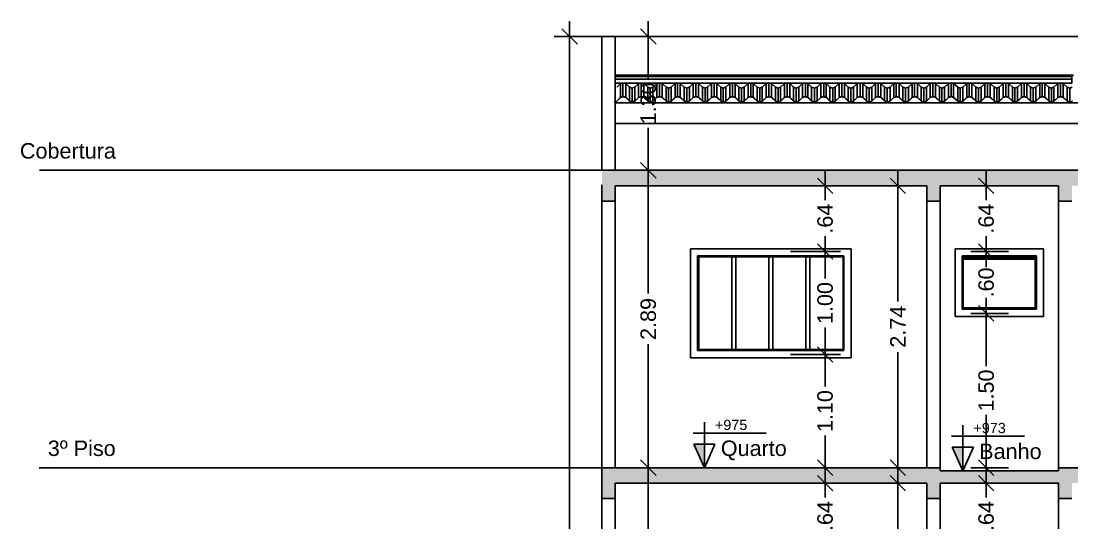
# Model space of a CAD drawing. Extents: x -120 to 1117, y 5 to 675.
# Drawn here: x 99.37 to 109.57, y 93.66 to 98.54 of the extents above; entities that cross this region are included whole.
import ezdxf
from ezdxf.enums import TextEntityAlignment as Align

# ---------------------------------------------------------------- set-up
doc = ezdxf.new("R2010")
doc.units = 0
doc.header["$MEASUREMENT"] = 0
doc.layers.get('0').update_dxf_attribs({"linetype": 'CONTINUOUS'})
doc.layers.get('DEFPOINTS').update_dxf_attribs({"linetype": 'CONTINUOUS'})
for name, color, linetype in [('cota', 1, 'CONTINUOUS'), ('ESTRUT', 7, 'CONTINUOUS'), ('LINVISTA', 4, 'CONTINUOUS'), ('MOBIL', 7, 'CONTINUOUS'), ('nivel', 4, 'CONTINUOUS'), ('parede', 2, 'CONTINUOUS'), ('texto', 7, 'CONTINUOUS')]:
    doc.layers.add(name, color=color, linetype=linetype)
doc.styles.add('PADRAO_TXT', font='arial.ttf')
doc.styles.get("Standard").update_dxf_attribs({"font": 'arial.ttf'})
doc.dimstyles.new('cotass', dxfattribs={"dimtxt": 0.15, "dimasz": 0.15, "dimexe": 0.15, "dimexo": 0, "dimgap": 0.05, "dimtad": 0, "dimzin": 4, "dimdsep": 46, "dimtxsty": 'Standard', "dimblk": 'OBLIQUE', "dimcen": 0, "dimdle": 0.15, "dimclrd": 256, "dimclrt": 4, "dimadec": 0, "dimazin": 1, "dimtfac": 1, "dimtix": 1, "dimtofl": 0, "dimtmove": 0, "dimatfit": 3, "dimldrblk": 'OPEN30', "dimfxl": 0, "dimtolj": 1, "dimtzin": 0, "dimlwd": -1, "dimarcsym": 0})
pattern_1 = [(45, (89.25, 64.55), (0, 1.000005), [0.14142, -0.28285, 0.07071, -0.42426, 0.14142, -0.3535536]), (135, (89.9, 64.6), (-1.000005, 0), [0.141421, -0.21213, 0.07071, -0.35355, 0.141421, -0.4949816]), (63.435, (89.1, 64.4), (5e-11, 1), [0.1118, -0.4472, 0.1118, -0.447234]), (116.565, (89.1, 64.4), (-4e-10, 1), [0.1118, -0.4472, 0.1118, -0.447234]), (0, (89.1, 64.5), (0, 1), [0.05, -0.4, 0.1, -0.4, 0.05]), (0, (89.1, 64.65), (0, 1), [-0.15, 0.1, -0.4, 0, -0.35, 0]), (0, (89.1, 64.7), (0, 1), [-0.4, 0, -0.3, 0.1, -0.2, 0]), (0, (89.1, 64.85), (0, 1), [-0.2, 0, -0.25, 0.1, -0.45, 0]), (0, (89.1, 65), (0, 1), [-0.2, 0.1, -0.4, 0.1, -0.2, 0]), (0, (89.1, 65.25), (0, 1), [-0.15, 0.1, -0.2, 0, -0.55, 0]), (0, (89.1, 65.3), (0, 1), [-0.2, 0, -0.6, 0.1, -0.1, 0]), (90, (89.15, 64.6), (-1, 6e-17), [-0.3, 0, -0.3, 0, -0.4, 0]), (90, (89.25, 64.4), (-1, 6e-17), [-0.15, 0.1, -0.4, 0, -0.35, 0]), (90, (89.35, 64.4), (-1, 6e-17), [-0.4, 0, -0.35, 0.1, -0.15, 0]), (90, (89.9, 64.4), (-1, 6e-17), [-0.2, 0.1, -0.5, 0.1, -0.1, 0]), (90, (89.2, 64.5), (-1, 6e-17), [-0.3, 0, -0.35, 0, -0.35, 0]), (90, (89.3, 64.5), (-1, 6e-17), [-0.25, 0, -0.55, 0, -0.2, 0]), (90, (89.4, 64.55), (-1, 6e-17), [-0.5, 0, -0.15, 0, -0.35, 0]), (90, (89.45, 64.45), (-1, 6e-17), [-0.45, 0, -0.2, 0, -0.25, 0]), (90, (89.55, 64.6), (-1, 6e-17), [-0.4, 0, -0.15, 0, -0.4, 0]), (90, (89.6, 64.65), (-1, 6e-17), [-0.45, 0, -0.2, 0, -0.35, 0]), (90, (89.65, 64.4), (-1, 6e-17), [-0.6, 0, -0.25, 0, -0.15, 0]), (90, (89.7, 64.55), (-1, 6e-17), [-0.2, 0, -0.4, 0, -0.4, 0]), (90, (89.75, 64.5), (-1, 6e-17), [-0.45, 0, -0.25, 0, -0.3, 0]), (90, (89.8, 64.45), (-1, 6e-17), [-0.4, 0, -0.3, 0, -0.3, 0]), (90, (89.9, 64.5), (-1, 6e-17), [-0.3, 0, -0.3, 0, -0.4, 0]), (90, (90, 64.55), (-1, 6e-17), [-0.4, 0, -0.2, 0, -0.4, 0]), (90, (90.05, 64.6), (-1, 6e-17), [-0.15, 0, -0.6, 0, -0.25, 0])]

# ---------------------------------------------------------------- blocks, each defined once
blk = doc.blocks.new('_Oblique')
at = {"color": 0, "linetype": 'ByBlock', "lineweight": -2}
blk.add_line((-0.5, -0.5), (0.5, 0.5), dxfattribs=at)
blk = doc.blocks.new('*D576')
at = {"layer": 'cota', "transparency": 16777216}
for p, q in [((107.881, 94.202), (107.881, 92.928)), ((107.881, 91.162), (107.881, 92.436))]:
    blk.add_line(p, q, dxfattribs=at)
at = {"layer": 'cota', "color": 0, "lineweight": -2, "transparency": 16777216}
for p, q in [((108.162, 94.052), (107.731, 94.052)), ((108.162, 91.312), (107.731, 91.312))]:
    blk.add_line(p, q, dxfattribs=at)
at = {"layer": 'DEFPOINTS', "color": 0, "transparency": 16777216}
for p in [(107.881, 94.052), (108.162, 94.052), (108.162, 91.312)]:
    blk.add_point(p, dxfattribs=at)
at = {"layer": 'cota', "transparency": 16777216, "xscale": 0.15, "yscale": 0.15, "zscale": 0.15}
for p, rotation in [((107.881, 94.052), 90), ((107.881, 91.312), 270)]:
    blk.add_blockref('_Oblique', p, dxfattribs=dict(at, rotation=rotation))
at = {"layer": 'cota', "color": 4, "transparency": 16777216, "insert": (107.881, 92.682), "char_height": 0.15, "attachment_point": 5, "rotation": 90}
blk.add_mtext('\\A1;2.74', dxfattribs=at)
blk = doc.blocks.new('_Open30')
at = {"color": 0, "linetype": 'ByBlock', "lineweight": -2}
for p, q in [((-1, 0.268), (0, 0)), ((0, 0), (-1, -0.268)), ((0, 0), (-1, 0))]:
    blk.add_line(p, q, dxfattribs=at)
blk = doc.blocks.new('*D579')
at = {"layer": 'cota', "transparency": 16777216}
for p, q in [((107.175, 94.202), (107.175, 93.913)), ((107.175, 93.262), (107.175, 93.551))]:
    blk.add_line(p, q, dxfattribs=at)
at = {"layer": 'cota', "color": 0, "lineweight": -2, "transparency": 16777216}
for p, q in [((106.785, 94.052), (107.325, 94.052)), ((106.84, 93.412), (107.325, 93.412))]:
    blk.add_line(p, q, dxfattribs=at)
at = {"layer": 'DEFPOINTS', "color": 0, "transparency": 16777216}
for p in [(106.785, 94.052), (107.175, 94.052), (106.84, 93.412)]:
    blk.add_point(p, dxfattribs=at)
at = {"layer": 'cota', "transparency": 16777216, "xscale": 0.15, "yscale": 0.15, "zscale": 0.15}
for p, rotation in [((107.175, 94.052), 90), ((107.175, 93.412), 270)]:
    blk.add_blockref('_Oblique', p, dxfattribs=dict(at, rotation=rotation))
at = {"layer": 'cota', "color": 4, "transparency": 16777216, "insert": (107.175, 93.732), "char_height": 0.15, "attachment_point": 5, "rotation": 90}
blk.add_mtext('\\A1;.64', dxfattribs=at)
blk = doc.blocks.new('*D585')
at = {"layer": 'cota', "transparency": 16777216}
for p, q in [((108.739, 94.202), (108.739, 93.913)), ((108.739, 93.262), (108.739, 93.551))]:
    blk.add_line(p, q, dxfattribs=at)
at = {"layer": 'cota', "color": 0, "lineweight": -2, "transparency": 16777216}
for p, q in [((108.954, 94.052), (108.589, 94.052)), ((108.954, 93.412), (108.589, 93.412))]:
    blk.add_line(p, q, dxfattribs=at)
at = {"layer": 'DEFPOINTS', "color": 0, "transparency": 16777216}
for p in [(108.739, 94.052), (108.954, 94.052), (108.954, 93.412)]:
    blk.add_point(p, dxfattribs=at)
at = {"layer": 'cota', "transparency": 16777216, "xscale": 0.15, "yscale": 0.15, "zscale": 0.15}
for p, rotation in [((108.739, 94.052), 90), ((108.739, 93.412), 270)]:
    blk.add_blockref('_Oblique', p, dxfattribs=dict(at, rotation=rotation))
at = {"layer": 'cota', "color": 4, "transparency": 16777216, "insert": (108.739, 93.732), "char_height": 0.15, "attachment_point": 5, "rotation": 90}
blk.add_mtext('\\A1;.64', dxfattribs=at)
blk = doc.blocks.new('*D586')
at = {"layer": 'cota', "transparency": 16777216}
for p, q in [((105.458, 94.352), (105.458, 93.003)), ((105.458, 91.162), (105.458, 92.511))]:
    blk.add_line(p, q, dxfattribs=at)
at = {"layer": 'cota', "color": 0, "lineweight": -2, "transparency": 16777216}
for p, q in [((105.137, 94.202), (105.608, 94.202)), ((105.137, 91.312), (105.608, 91.312))]:
    blk.add_line(p, q, dxfattribs=at)
at = {"layer": 'DEFPOINTS', "color": 0, "transparency": 16777216}
for p in [(105.137, 94.202), (105.458, 94.202), (105.137, 91.312)]:
    blk.add_point(p, dxfattribs=at)
at = {"layer": 'cota', "transparency": 16777216, "xscale": 0.15, "yscale": 0.15, "zscale": 0.15}
for p, rotation in [((105.458, 94.202), 90), ((105.458, 91.312), 270)]:
    blk.add_blockref('_Oblique', p, dxfattribs=dict(at, rotation=rotation))
at = {"layer": 'cota', "color": 4, "transparency": 16777216, "insert": (105.458, 92.757), "char_height": 0.15, "attachment_point": 5, "rotation": 90}
blk.add_mtext('\\A1;2.89', dxfattribs=at)
blk = doc.blocks.new('*D735')
at = {"layer": 'cota', "transparency": 16777216}
for p, q in [((107.881, 97.092), (107.881, 95.818)), ((107.881, 94.052), (107.881, 95.326))]:
    blk.add_line(p, q, dxfattribs=at)
at = {"layer": 'cota', "color": 0, "lineweight": -2, "transparency": 16777216}
for p, q in [((108.162, 96.942), (107.731, 96.942)), ((108.162, 94.202), (107.731, 94.202))]:
    blk.add_line(p, q, dxfattribs=at)
at = {"layer": 'DEFPOINTS', "color": 0, "transparency": 16777216}
for p in [(107.881, 96.942), (108.162, 96.942), (108.162, 94.202)]:
    blk.add_point(p, dxfattribs=at)
at = {"layer": 'cota', "transparency": 16777216, "xscale": 0.15, "yscale": 0.15, "zscale": 0.15}
for p, rotation in [((107.881, 96.942), 90), ((107.881, 94.202), 270)]:
    blk.add_blockref('_Oblique', p, dxfattribs=dict(at, rotation=rotation))
at = {"layer": 'cota', "color": 4, "transparency": 16777216, "insert": (107.881, 95.572), "char_height": 0.15, "attachment_point": 5, "rotation": 90}
blk.add_mtext('\\A1;2.74', dxfattribs=at)
blk = doc.blocks.new('*D736')
at = {"layer": 'cota', "transparency": 16777216}
for p, q in [((107.175, 95.452), (107.175, 94.99)), ((107.175, 94.052), (107.175, 94.515))]:
    blk.add_line(p, q, dxfattribs=at)
at = {"layer": 'cota', "color": 0, "lineweight": -2, "transparency": 16777216}
for p, q in [((106.84, 95.302), (107.325, 95.302)), ((106.84, 94.202), (107.325, 94.202))]:
    blk.add_line(p, q, dxfattribs=at)
at = {"layer": 'DEFPOINTS', "color": 0, "transparency": 16777216}
for p in [(106.84, 95.302), (107.175, 95.302), (106.84, 94.202)]:
    blk.add_point(p, dxfattribs=at)
at = {"layer": 'cota', "transparency": 16777216, "xscale": 0.15, "yscale": 0.15, "zscale": 0.15}
for p, rotation in [((107.175, 95.302), 90), ((107.175, 94.202), 270)]:
    blk.add_blockref('_Oblique', p, dxfattribs=dict(at, rotation=rotation))
at = {"layer": 'cota', "color": 4, "transparency": 16777216, "insert": (107.175, 94.752), "char_height": 0.15, "attachment_point": 5, "rotation": 90}
blk.add_mtext('\\A1;1.10', dxfattribs=at)
blk = doc.blocks.new('*D737')
at = {"layer": 'cota', "transparency": 16777216}
for p, q in [((107.175, 96.452), (107.175, 96.04)), ((107.175, 95.152), (107.175, 95.565))]:
    blk.add_line(p, q, dxfattribs=at)
at = {"layer": 'cota', "color": 0, "lineweight": -2, "transparency": 16777216}
for p, q in [((106.84, 96.302), (107.325, 96.302)), ((106.84, 95.302), (107.325, 95.302))]:
    blk.add_line(p, q, dxfattribs=at)
at = {"layer": 'DEFPOINTS', "color": 0, "transparency": 16777216}
for p in [(106.84, 96.302), (107.175, 96.302), (106.84, 95.302)]:
    blk.add_point(p, dxfattribs=at)
at = {"layer": 'cota', "transparency": 16777216, "xscale": 0.15, "yscale": 0.15, "zscale": 0.15}
for p, rotation in [((107.175, 96.302), 90), ((107.175, 95.302), 270)]:
    blk.add_blockref('_Oblique', p, dxfattribs=dict(at, rotation=rotation))
at = {"layer": 'cota', "color": 4, "transparency": 16777216, "insert": (107.175, 95.802), "char_height": 0.15, "attachment_point": 5, "rotation": 90}
blk.add_mtext('\\A1;1.00', dxfattribs=at)
blk = doc.blocks.new('*D738')
at = {"layer": 'cota', "transparency": 16777216}
for p, q in [((107.175, 97.092), (107.175, 96.803)), ((107.175, 96.152), (107.175, 96.441))]:
    blk.add_line(p, q, dxfattribs=at)
at = {"layer": 'cota', "color": 0, "lineweight": -2, "transparency": 16777216}
for p, q in [((106.84, 96.942), (107.325, 96.942)), ((106.84, 96.302), (107.325, 96.302))]:
    blk.add_line(p, q, dxfattribs=at)
at = {"layer": 'DEFPOINTS', "color": 0, "transparency": 16777216}
for p in [(106.84, 96.942), (107.175, 96.942), (106.84, 96.302)]:
    blk.add_point(p, dxfattribs=at)
at = {"layer": 'cota', "transparency": 16777216, "xscale": 0.15, "yscale": 0.15, "zscale": 0.15}
for p, rotation in [((107.175, 96.942), 90), ((107.175, 96.302), 270)]:
    blk.add_blockref('_Oblique', p, dxfattribs=dict(at, rotation=rotation))
at = {"layer": 'cota', "color": 4, "transparency": 16777216, "insert": (107.175, 96.622), "char_height": 0.15, "attachment_point": 5, "rotation": 90}
blk.add_mtext('\\A1;.64', dxfattribs=at)
blk = doc.blocks.new('*D742')
at = {"layer": 'cota', "transparency": 16777216}
for p, q in [((108.739, 95.852), (108.739, 95.19)), ((108.739, 94.052), (108.739, 94.715))]:
    blk.add_line(p, q, dxfattribs=at)
at = {"layer": 'cota', "color": 0, "lineweight": -2, "transparency": 16777216}
for p, q in [((108.954, 95.702), (108.589, 95.702)), ((108.954, 94.202), (108.589, 94.202))]:
    blk.add_line(p, q, dxfattribs=at)
at = {"layer": 'DEFPOINTS', "color": 0, "transparency": 16777216}
for p in [(108.739, 95.702), (108.954, 95.702), (108.954, 94.202)]:
    blk.add_point(p, dxfattribs=at)
at = {"layer": 'cota', "transparency": 16777216, "xscale": 0.15, "yscale": 0.15, "zscale": 0.15}
for p, rotation in [((108.739, 95.702), 90), ((108.739, 94.202), 270)]:
    blk.add_blockref('_Oblique', p, dxfattribs=dict(at, rotation=rotation))
at = {"layer": 'cota', "color": 4, "transparency": 16777216, "insert": (108.739, 94.952), "char_height": 0.15, "attachment_point": 5, "rotation": 90}
blk.add_mtext('\\A1;1.50', dxfattribs=at)
blk = doc.blocks.new('*D743')
at = {"layer": 'cota', "transparency": 16777216}
for p, q in [((108.739, 96.452), (108.739, 96.183)), ((108.739, 95.552), (108.739, 95.821))]:
    blk.add_line(p, q, dxfattribs=at)
at = {"layer": 'cota', "color": 0, "lineweight": -2, "transparency": 16777216}
for p, q in [((108.954, 96.302), (108.589, 96.302)), ((108.954, 95.702), (108.589, 95.702))]:
    blk.add_line(p, q, dxfattribs=at)
at = {"layer": 'DEFPOINTS', "color": 0, "transparency": 16777216}
for p in [(108.739, 96.302), (108.954, 96.302), (108.954, 95.702)]:
    blk.add_point(p, dxfattribs=at)
at = {"layer": 'cota', "transparency": 16777216, "xscale": 0.15, "yscale": 0.15, "zscale": 0.15}
for p, rotation in [((108.739, 96.302), 90), ((108.739, 95.702), 270)]:
    blk.add_blockref('_Oblique', p, dxfattribs=dict(at, rotation=rotation))
at = {"layer": 'cota', "color": 4, "transparency": 16777216, "insert": (108.739, 96.002), "char_height": 0.15, "attachment_point": 5, "rotation": 90}
blk.add_mtext('\\A1;.60', dxfattribs=at)
blk = doc.blocks.new('*D744')
at = {"layer": 'cota', "transparency": 16777216}
for p, q in [((108.739, 97.092), (108.739, 96.803)), ((108.739, 96.152), (108.739, 96.441))]:
    blk.add_line(p, q, dxfattribs=at)
at = {"layer": 'cota', "color": 0, "lineweight": -2, "transparency": 16777216}
for p, q in [((108.954, 96.942), (108.589, 96.942)), ((108.954, 96.302), (108.589, 96.302))]:
    blk.add_line(p, q, dxfattribs=at)
at = {"layer": 'DEFPOINTS', "color": 0, "transparency": 16777216}
for p in [(108.739, 96.942), (108.954, 96.942), (108.954, 96.302)]:
    blk.add_point(p, dxfattribs=at)
at = {"layer": 'cota', "transparency": 16777216, "xscale": 0.15, "yscale": 0.15, "zscale": 0.15}
for p, rotation in [((108.739, 96.942), 90), ((108.739, 96.302), 270)]:
    blk.add_blockref('_Oblique', p, dxfattribs=dict(at, rotation=rotation))
at = {"layer": 'cota', "color": 4, "transparency": 16777216, "insert": (108.739, 96.622), "char_height": 0.15, "attachment_point": 5, "rotation": 90}
blk.add_mtext('\\A1;.64', dxfattribs=at)
blk = doc.blocks.new('*D745')
at = {"layer": 'cota', "transparency": 16777216}
for p, q in [((105.458, 97.242), (105.458, 95.894)), ((105.458, 94.052), (105.458, 95.401))]:
    blk.add_line(p, q, dxfattribs=at)
at = {"layer": 'cota', "color": 0, "lineweight": -2, "transparency": 16777216}
for p, q in [((105.137, 97.092), (105.608, 97.092)), ((105.137, 94.202), (105.608, 94.202))]:
    blk.add_line(p, q, dxfattribs=at)
at = {"layer": 'DEFPOINTS', "color": 0, "transparency": 16777216}
for p in [(105.137, 97.092), (105.458, 97.092), (105.137, 94.202)]:
    blk.add_point(p, dxfattribs=at)
at = {"layer": 'cota', "transparency": 16777216, "xscale": 0.15, "yscale": 0.15, "zscale": 0.15}
for p, rotation in [((105.458, 97.092), 90), ((105.458, 94.202), 270)]:
    blk.add_blockref('_Oblique', p, dxfattribs=dict(at, rotation=rotation))
at = {"layer": 'cota', "color": 4, "transparency": 16777216, "insert": (105.458, 95.647), "char_height": 0.15, "attachment_point": 5, "rotation": 90}
blk.add_mtext('\\A1;2.89', dxfattribs=at)
blk = doc.blocks.new('*D746')
at = {"layer": 'cota', "transparency": 16777216}
for p, q in [((105.458, 98.542), (105.458, 97.98)), ((105.458, 96.942), (105.458, 97.505))]:
    blk.add_line(p, q, dxfattribs=at)
at = {"layer": 'cota', "color": 0, "lineweight": -2, "transparency": 16777216}
for p, q in [((105.137, 98.392), (105.608, 98.392)), ((105.137, 97.092), (105.608, 97.092))]:
    blk.add_line(p, q, dxfattribs=at)
at = {"layer": 'DEFPOINTS', "color": 0, "transparency": 16777216}
for p in [(105.137, 98.392), (105.458, 98.392), (105.137, 97.092)]:
    blk.add_point(p, dxfattribs=at)
at = {"layer": 'cota', "transparency": 16777216, "xscale": 0.15, "yscale": 0.15, "zscale": 0.15}
for p, rotation in [((105.458, 98.392), 90), ((105.458, 97.092), 270)]:
    blk.add_blockref('_Oblique', p, dxfattribs=dict(at, rotation=rotation))
at = {"layer": 'cota', "color": 4, "transparency": 16777216, "insert": (105.458, 97.742), "char_height": 0.15, "attachment_point": 5, "rotation": 90}
blk.add_mtext('\\A1;1.30', dxfattribs=at)
blk = doc.blocks.new('*D747')
at = {"layer": 'cota', "transparency": 16777216}
for p, q in [((104.694, 98.542), (104.694, 91.649)), ((104.694, 84.162), (104.694, 91.056))]:
    blk.add_line(p, q, dxfattribs=at)
at = {"layer": 'cota', "color": 0, "lineweight": -2, "transparency": 16777216}
for p, q in [((105.007, 98.392), (104.544, 98.392)), ((105.007, 84.312), (104.544, 84.312))]:
    blk.add_line(p, q, dxfattribs=at)
at = {"layer": 'DEFPOINTS', "color": 0, "transparency": 16777216}
for p in [(104.694, 98.392), (105.007, 98.392), (105.007, 84.312)]:
    blk.add_point(p, dxfattribs=at)
at = {"layer": 'cota', "transparency": 16777216, "xscale": 0.15, "yscale": 0.15, "zscale": 0.15}
for p, rotation in [((104.694, 98.392), 90), ((104.694, 84.312), 270)]:
    blk.add_blockref('_Oblique', p, dxfattribs=dict(at, rotation=rotation))
at = {"layer": 'cota', "color": 4, "transparency": 16777216, "insert": (104.694, 91.352), "char_height": 0.15, "attachment_point": 5, "rotation": 90}
blk.add_mtext('\\A1;14.08', dxfattribs=at)
blk = doc.blocks.new('Nivel-L')
at = {"layer": 'nivel'}
blk.add_hatch(color=256, dxfattribs=at).paths.add_polyline_path([(0, 0), (0.103, 0.229), (0, 0.229)])
for p, q in [((0, 0.443), (0, 0)), ((0.109, 0.336), (-0.6, 0.336)), ((0, 0), (-0.103, 0.229)), ((-0.103, 0.229), (0.103, 0.229)), ((0.103, 0.229), (0, 0))]:
    blk.add_line(p, q, dxfattribs=at)

msp = doc.modelspace()

# ---------------------------------------------------------------- hatches: boundary and pattern name
at = {"layer": 'LINVISTA'}
h = msp.add_hatch(dxfattribs=at)
h.set_pattern_fill('CONCRETO', color=256, style=0)
h.set_pattern_definition(pattern_1)
h.paths.add_polyline_path([(122.877, 97.092), (105.007, 97.092), (105.007, 96.792), (105.137, 96.792), (105.137, 96.942), (108.162, 96.942), (108.162, 96.792), (108.292, 96.792), (108.292, 96.942), (109.442, 96.942), (109.442, 96.792), (109.572, 96.792), (109.572, 96.942), (112.072, 96.942), (112.072, 96.792), (112.202, 96.792), (112.202, 96.942), (113.302, 96.942), (113.302, 96.792), (113.432, 96.792), (113.432, 96.942), (116.032, 96.942), (116.032, 96.792), (116.162, 96.792), (116.162, 96.942), (118.312, 96.942), (118.312, 96.792), (118.442, 96.792), (118.442, 96.942), (119.592, 96.942), (119.592, 96.792), (119.722, 96.792), (119.722, 96.942), (122.747, 96.942), (122.747, 96.792), (122.877, 96.792)])
h = msp.add_hatch(dxfattribs=at)
h.set_pattern_fill('CONCRETO', color=256, style=0)
h.set_pattern_definition(pattern_1)
h.paths.add_polyline_path([(122.877, 94.202), (119.592, 94.202), (119.592, 94.172), (118.442, 94.172), (118.442, 94.202), (113.302, 94.202), (113.302, 94.172), (112.202, 94.172), (112.202, 94.202), (109.442, 94.202), (109.442, 94.172), (108.292, 94.172), (108.292, 94.202), (105.007, 94.202), (105.007, 93.902), (105.137, 93.902), (105.137, 94.052), (108.162, 94.052), (108.162, 93.902), (108.292, 93.902), (108.292, 94.052), (109.442, 94.052), (109.442, 93.902), (109.572, 93.902), (109.572, 94.052), (112.072, 94.052), (112.072, 93.902), (112.202, 93.902), (112.202, 94.052), (113.302, 94.052), (113.302, 93.902), (113.432, 93.902), (113.432, 94.052), (116.032, 94.052), (116.032, 93.902), (116.162, 93.902), (116.162, 94.052), (118.312, 94.052), (118.312, 93.902), (118.442, 93.902), (118.442, 94.052), (119.592, 94.052), (119.592, 93.902), (119.722, 93.902), (119.722, 94.052), (122.747, 94.052), (122.747, 93.902), (122.877, 93.902)])

# ---------------------------------------------------------------- linework, layer by layer
at = {"layer": 'ESTRUT'}
msp.add_lwpolyline([(110.956, 97.545), (105.137, 97.545), (105.137, 97.746), (122.747, 97.746), (122.747, 97.545), (110.956, 97.545)], dxfattribs=at)
at = {"layer": 'LINVISTA'}
for p, q in [((105.007, 98.392), (122.876, 98.392)), ((105.134, 98.015), (109.588, 98.015)), ((109.572, 98.004), (105.134, 98.004)), ((105.134, 97.976), (109.572, 97.976)), ((109.577, 98.004), (109.569, 98.015)), ((109.572, 98.015), (109.572, 97.94)), ((109.572, 97.94), (105.134, 97.94)), ((105.187, 97.935), (105.151, 97.899)), ((105.203, 97.94), (105.187, 97.935)), ((105.187, 97.935), (105.187, 97.799)), ((105.212, 97.807), (105.212, 97.94)), ((105.239, 97.935), (105.22, 97.94)), ((105.239, 97.799), (105.239, 97.935)), ((105.275, 97.899), (105.239, 97.935)), ((105.275, 97.899), (105.3, 97.89)), ((105.275, 97.763), (105.275, 97.899)), ((105.328, 97.899), (105.3, 97.89)), ((105.3, 97.755), (105.3, 97.89)), ((105.364, 97.935), (105.328, 97.899)), ((105.328, 97.763), (105.328, 97.899)), ((105.381, 97.94), (105.364, 97.935)), ((105.364, 97.935), (105.364, 97.799)), ((105.389, 97.807), (105.389, 97.94)), ((105.414, 97.935), (105.397, 97.94)), ((105.414, 97.935), (105.414, 97.799)), ((105.453, 97.899), (105.414, 97.935)), ((105.453, 97.763), (105.453, 97.899)), ((105.477, 97.89), (105.453, 97.899)), ((105.502, 97.899), (105.477, 97.89)), ((105.477, 97.755), (105.477, 97.89)), ((105.541, 97.935), (105.502, 97.899)), ((105.502, 97.763), (105.502, 97.899)), ((105.558, 97.94), (105.541, 97.935)), ((105.541, 97.935), (105.541, 97.799)), ((105.566, 97.807), (105.566, 97.94)), ((105.591, 97.935), (105.574, 97.94)), ((105.591, 97.799), (105.591, 97.935)), ((105.63, 97.899), (105.591, 97.935)), ((105.63, 97.899), (105.655, 97.89)), ((105.63, 97.763), (105.63, 97.899)), ((105.68, 97.899), (105.655, 97.89)), ((105.655, 97.755), (105.655, 97.89)), ((105.718, 97.935), (105.68, 97.899)), ((105.68, 97.763), (105.68, 97.899)), ((105.735, 97.94), (105.718, 97.935)), ((105.718, 97.935), (105.718, 97.799)), ((105.743, 97.807), (105.743, 97.94)), ((105.768, 97.935), (105.752, 97.94)), ((105.768, 97.935), (105.768, 97.799)), ((105.807, 97.899), (105.768, 97.935)), ((105.807, 97.763), (105.807, 97.899)), ((105.832, 97.89), (105.807, 97.899)), ((105.857, 97.899), (105.832, 97.89)), ((105.832, 97.755), (105.832, 97.89)), ((105.895, 97.935), (105.857, 97.899)), ((105.857, 97.763), (105.857, 97.899)), ((105.912, 97.94), (105.895, 97.935)), ((105.895, 97.935), (105.895, 97.799)), ((105.92, 97.807), (105.92, 97.94)), ((105.945, 97.935), (105.929, 97.94)), ((105.945, 97.799), (105.945, 97.935)), ((105.984, 97.899), (105.945, 97.935)), ((105.984, 97.763), (105.984, 97.899)), ((106.009, 97.89), (105.984, 97.899)), ((106.034, 97.899), (106.009, 97.89)), ((106.009, 97.755), (106.009, 97.89)), ((106.073, 97.935), (106.034, 97.899)), ((106.034, 97.763), (106.034, 97.899)), ((106.089, 97.94), (106.073, 97.935)), ((106.073, 97.935), (106.073, 97.799)), ((106.098, 97.807), (106.098, 97.94)), ((106.122, 97.935), (106.106, 97.94)), ((106.122, 97.799), (106.122, 97.935)), ((106.161, 97.899), (106.122, 97.935)), ((106.161, 97.763), (106.161, 97.899)), ((106.186, 97.89), (106.161, 97.899)), ((106.211, 97.899), (106.186, 97.89)), ((106.186, 97.755), (106.186, 97.89)), ((106.25, 97.935), (106.211, 97.899)), ((106.211, 97.763), (106.211, 97.899)), ((106.266, 97.94), (106.25, 97.935)), ((106.25, 97.935), (106.25, 97.799)), ((106.275, 97.807), (106.275, 97.94)), ((106.3, 97.935), (106.283, 97.94)), ((106.3, 97.799), (106.3, 97.935)), ((106.338, 97.899), (106.3, 97.935)), ((106.338, 97.763), (106.338, 97.899)), ((106.363, 97.89), (106.338, 97.899)), ((106.388, 97.899), (106.363, 97.89)), ((106.363, 97.755), (106.363, 97.89)), ((106.427, 97.935), (106.388, 97.899)), ((106.388, 97.763), (106.388, 97.899)), ((106.444, 97.94), (106.427, 97.935)), ((106.427, 97.935), (106.427, 97.799)), ((106.452, 97.807), (106.452, 97.94)), ((106.477, 97.935), (106.46, 97.94)), ((106.477, 97.799), (106.477, 97.935)), ((106.516, 97.899), (106.477, 97.935)), ((106.516, 97.899), (106.54, 97.89)), ((106.516, 97.763), (106.516, 97.899)), ((106.565, 97.899), (106.54, 97.89)), ((106.54, 97.755), (106.54, 97.89)), ((106.604, 97.935), (106.565, 97.899)), ((106.565, 97.763), (106.565, 97.899)), ((106.621, 97.94), (106.604, 97.935)), ((106.604, 97.935), (106.604, 97.799)), ((106.629, 97.807), (106.629, 97.94)), ((106.654, 97.935), (106.637, 97.94)), ((106.654, 97.935), (106.654, 97.799)), ((106.693, 97.899), (106.654, 97.935)), ((106.693, 97.763), (106.693, 97.899)), ((106.718, 97.89), (106.693, 97.899)), ((106.743, 97.899), (106.718, 97.89)), ((106.718, 97.755), (106.718, 97.89)), ((106.781, 97.935), (106.743, 97.899)), ((106.743, 97.763), (106.743, 97.899)), ((106.798, 97.94), (106.781, 97.935)), ((106.781, 97.935), (106.781, 97.799)), ((106.806, 97.807), (106.806, 97.94)), ((106.831, 97.935), (106.815, 97.94)), ((106.831, 97.799), (106.831, 97.935)), ((106.867, 97.899), (106.831, 97.935)), ((106.867, 97.763), (106.867, 97.899)), ((106.895, 97.89), (106.867, 97.899)), ((106.92, 97.899), (106.895, 97.89)), ((106.895, 97.755), (106.895, 97.89)), ((106.956, 97.935), (106.92, 97.899)), ((106.92, 97.763), (106.92, 97.899)), ((106.972, 97.94), (106.956, 97.935)), ((106.956, 97.935), (106.956, 97.799)), ((106.983, 97.807), (106.983, 97.94)), ((107.008, 97.935), (106.992, 97.94)), ((107.008, 97.799), (107.008, 97.935)), ((107.044, 97.899), (107.008, 97.935)), ((107.044, 97.763), (107.044, 97.899)), ((107.072, 97.89), (107.044, 97.899)), ((107.097, 97.899), (107.072, 97.89)), ((107.072, 97.755), (107.072, 97.89)), ((107.133, 97.935), (107.097, 97.899)), ((107.097, 97.763), (107.097, 97.899)), ((107.15, 97.94), (107.133, 97.935)), ((107.133, 97.935), (107.133, 97.799)), ((107.161, 97.807), (107.161, 97.94)), ((107.186, 97.935), (107.169, 97.94)), ((107.186, 97.799), (107.186, 97.935)), ((107.221, 97.899), (107.186, 97.935)), ((107.221, 97.763), (107.221, 97.899)), ((107.249, 97.89), (107.221, 97.899)), ((107.274, 97.899), (107.249, 97.89)), ((107.249, 97.755), (107.249, 97.89)), ((107.31, 97.935), (107.274, 97.899)), ((107.274, 97.763), (107.274, 97.899)), ((107.327, 97.94), (107.31, 97.935)), ((107.31, 97.935), (107.31, 97.799)), ((107.338, 97.807), (107.338, 97.94)), ((107.363, 97.935), (107.346, 97.94)), ((107.363, 97.799), (107.363, 97.935)), ((107.399, 97.899), (107.363, 97.935)), ((107.399, 97.763), (107.399, 97.899)), ((107.426, 97.89), (107.399, 97.899)), ((107.451, 97.899), (107.426, 97.89)), ((107.426, 97.755), (107.426, 97.89)), ((107.487, 97.935), (107.451, 97.899)), ((107.451, 97.763), (107.451, 97.899)), ((107.504, 97.94), (107.487, 97.935)), ((107.487, 97.935), (107.487, 97.799)), ((107.515, 97.807), (107.515, 97.94)), ((107.54, 97.935), (107.523, 97.94)), ((107.54, 97.799), (107.54, 97.935)), ((107.576, 97.899), (107.54, 97.935)), ((107.576, 97.763), (107.576, 97.899)), ((107.601, 97.89), (107.576, 97.899)), ((107.628, 97.899), (107.601, 97.89)), ((107.601, 97.755), (107.601, 97.89)), ((107.664, 97.935), (107.628, 97.899)), ((107.628, 97.763), (107.628, 97.899)), ((107.681, 97.94), (107.664, 97.935)), ((107.664, 97.935), (107.664, 97.799)), ((107.689, 97.807), (107.689, 97.94)), ((107.717, 97.935), (107.698, 97.94)), ((107.717, 97.799), (107.717, 97.935)), ((107.753, 97.899), (107.717, 97.935)), ((107.753, 97.763), (107.753, 97.899)), ((107.778, 97.89), (107.753, 97.899)), ((107.806, 97.899), (107.778, 97.89)), ((107.778, 97.755), (107.778, 97.89)), ((107.842, 97.935), (107.806, 97.899)), ((107.806, 97.763), (107.806, 97.899)), ((107.842, 97.935), (107.858, 97.94)), ((107.842, 97.799), (107.842, 97.935)), ((107.866, 97.94), (107.866, 97.807)), ((107.894, 97.935), (107.875, 97.94)), ((107.894, 97.799), (107.894, 97.935)), ((107.93, 97.899), (107.894, 97.935)), ((107.93, 97.763), (107.93, 97.899)), ((107.955, 97.89), (107.93, 97.899)), ((107.983, 97.899), (107.955, 97.89)), ((107.955, 97.755), (107.955, 97.89)), ((107.983, 97.899), (108.019, 97.935)), ((107.983, 97.763), (107.983, 97.899)), ((108.019, 97.935), (108.035, 97.94)), ((108.019, 97.799), (108.019, 97.935)), ((108.044, 97.94), (108.044, 97.807)), ((108.071, 97.935), (108.052, 97.94)), ((108.071, 97.799), (108.071, 97.935)), ((108.107, 97.899), (108.071, 97.935)), ((108.107, 97.899), (108.132, 97.89)), ((108.107, 97.763), (108.107, 97.899)), ((108.16, 97.899), (108.132, 97.89)), ((108.132, 97.755), (108.132, 97.89)), ((108.196, 97.935), (108.16, 97.899)), ((108.16, 97.899), (108.16, 97.763)), ((108.213, 97.94), (108.196, 97.935)), ((108.196, 97.799), (108.196, 97.935)), ((108.221, 97.807), (108.221, 97.94)), ((108.246, 97.935), (108.229, 97.94)), ((108.246, 97.935), (108.246, 97.799)), ((108.284, 97.899), (108.246, 97.935)), ((108.284, 97.763), (108.284, 97.899)), ((108.309, 97.89), (108.284, 97.899)), ((108.309, 97.89), (108.334, 97.899)), ((108.309, 97.755), (108.309, 97.89)), ((108.373, 97.935), (108.334, 97.899)), ((108.334, 97.763), (108.334, 97.899)), ((108.373, 97.935), (108.39, 97.94)), ((108.373, 97.799), (108.373, 97.935)), ((108.398, 97.94), (108.398, 97.807)), ((108.423, 97.935), (108.406, 97.94)), ((108.423, 97.799), (108.423, 97.935)), ((108.462, 97.899), (108.423, 97.935)), ((108.462, 97.899), (108.487, 97.89)), ((108.462, 97.763), (108.462, 97.899)), ((108.487, 97.89), (108.511, 97.899)), ((108.487, 97.755), (108.487, 97.89)), ((108.55, 97.935), (108.511, 97.899)), ((108.511, 97.899), (108.511, 97.763)), ((108.567, 97.94), (108.55, 97.935)), ((108.55, 97.799), (108.55, 97.935)), ((108.575, 97.807), (108.575, 97.94)), ((108.6, 97.935), (108.583, 97.94)), ((108.6, 97.935), (108.6, 97.799)), ((108.639, 97.899), (108.6, 97.935)), ((108.639, 97.763), (108.639, 97.899)), ((108.664, 97.89), (108.639, 97.899)), ((108.689, 97.899), (108.664, 97.89)), ((108.664, 97.755), (108.664, 97.89)), ((108.727, 97.935), (108.689, 97.899)), ((108.689, 97.763), (108.689, 97.899)), ((108.727, 97.935), (108.744, 97.94)), ((108.727, 97.799), (108.727, 97.935)), ((108.752, 97.94), (108.752, 97.807)), ((108.777, 97.935), (108.761, 97.94)), ((108.777, 97.799), (108.777, 97.935)), ((108.816, 97.899), (108.777, 97.935)), ((108.816, 97.763), (108.816, 97.899)), ((108.841, 97.89), (108.816, 97.899)), ((108.841, 97.89), (108.866, 97.899)), ((108.841, 97.755), (108.841, 97.89)), ((108.905, 97.935), (108.866, 97.899)), ((108.866, 97.899), (108.866, 97.763)), ((108.905, 97.935), (108.921, 97.94)), ((108.905, 97.799), (108.905, 97.935)), ((108.929, 97.94), (108.929, 97.807)), ((108.954, 97.935), (108.938, 97.94)), ((108.954, 97.799), (108.954, 97.935)), ((108.993, 97.899), (108.954, 97.935)), ((108.993, 97.763), (108.993, 97.899)), ((109.018, 97.89), (108.993, 97.899)), ((109.043, 97.899), (109.018, 97.89)), ((109.018, 97.755), (109.018, 97.89)), ((109.082, 97.935), (109.043, 97.899)), ((109.043, 97.763), (109.043, 97.899)), ((109.098, 97.94), (109.082, 97.935)), ((109.082, 97.799), (109.082, 97.935)), ((109.107, 97.807), (109.107, 97.94)), ((109.132, 97.935), (109.115, 97.94)), ((109.132, 97.799), (109.132, 97.935)), ((109.17, 97.899), (109.132, 97.935)), ((109.17, 97.763), (109.17, 97.899)), ((109.195, 97.89), (109.17, 97.899)), ((109.195, 97.89), (109.22, 97.899)), ((109.195, 97.755), (109.195, 97.89)), ((109.259, 97.935), (109.22, 97.899)), ((109.22, 97.899), (109.22, 97.763)), ((109.259, 97.935), (109.276, 97.94)), ((109.259, 97.799), (109.259, 97.935)), ((109.284, 97.94), (109.284, 97.807)), ((109.309, 97.935), (109.292, 97.94)), ((109.309, 97.799), (109.309, 97.935)), ((109.347, 97.899), (109.309, 97.935)), ((109.347, 97.899), (109.372, 97.89)), ((109.347, 97.763), (109.347, 97.899)), ((109.397, 97.899), (109.372, 97.89)), ((109.372, 97.755), (109.372, 97.89)), ((109.436, 97.935), (109.397, 97.899)), ((109.397, 97.763), (109.397, 97.899)), ((109.453, 97.94), (109.436, 97.935)), ((109.436, 97.799), (109.436, 97.935)), ((109.461, 97.807), (109.461, 97.94)), ((109.486, 97.935), (109.469, 97.94)), ((109.486, 97.935), (109.486, 97.799)), ((109.525, 97.899), (109.486, 97.935)), ((109.525, 97.763), (109.525, 97.899)), ((109.55, 97.89), (109.525, 97.899)), ((109.55, 97.89), (109.574, 97.899)), ((109.55, 97.755), (109.55, 97.89)), ((105.187, 97.799), (105.151, 97.763)), ((105.212, 97.807), (105.187, 97.799)), ((105.239, 97.799), (105.212, 97.807)), ((105.239, 97.799), (105.275, 97.763)), ((105.364, 97.799), (105.328, 97.763)), ((105.364, 97.799), (105.389, 97.807)), ((105.414, 97.799), (105.389, 97.807)), ((105.414, 97.799), (105.453, 97.763)), ((105.541, 97.799), (105.502, 97.763)), ((105.541, 97.799), (105.566, 97.807)), ((105.591, 97.799), (105.566, 97.807)), ((105.591, 97.799), (105.63, 97.763)), ((105.718, 97.799), (105.68, 97.763)), ((105.743, 97.807), (105.718, 97.799)), ((105.768, 97.799), (105.743, 97.807)), ((105.768, 97.799), (105.807, 97.763)), ((105.895, 97.799), (105.857, 97.763)), ((105.895, 97.799), (105.92, 97.807)), ((105.945, 97.799), (105.92, 97.807)), ((105.945, 97.799), (105.984, 97.763)), ((106.073, 97.799), (106.034, 97.763)), ((106.098, 97.807), (106.073, 97.799)), ((106.098, 97.807), (106.122, 97.799)), ((106.122, 97.799), (106.161, 97.763)), ((106.25, 97.799), (106.211, 97.763)), ((106.25, 97.799), (106.275, 97.807)), ((106.275, 97.807), (106.3, 97.799)), ((106.3, 97.799), (106.338, 97.763)), ((106.427, 97.799), (106.388, 97.763)), ((106.452, 97.807), (106.427, 97.799)), ((106.477, 97.799), (106.452, 97.807)), ((106.477, 97.799), (106.516, 97.763)), ((106.604, 97.799), (106.565, 97.763)), ((106.604, 97.799), (106.629, 97.807)), ((106.654, 97.799), (106.629, 97.807)), ((106.654, 97.799), (106.693, 97.763)), ((106.781, 97.799), (106.743, 97.763)), ((106.781, 97.799), (106.806, 97.807)), ((106.831, 97.799), (106.806, 97.807)), ((106.831, 97.799), (106.867, 97.763)), ((106.956, 97.799), (106.92, 97.763)), ((106.956, 97.799), (106.983, 97.807)), ((106.983, 97.807), (107.008, 97.799)), ((107.008, 97.799), (107.044, 97.763)), ((107.133, 97.799), (107.097, 97.763)), ((107.133, 97.799), (107.161, 97.807)), ((107.161, 97.807), (107.186, 97.799)), ((107.186, 97.799), (107.221, 97.763)), ((107.31, 97.799), (107.274, 97.763)), ((107.31, 97.799), (107.338, 97.807)), ((107.338, 97.807), (107.363, 97.799)), ((107.363, 97.799), (107.399, 97.763)), ((107.487, 97.799), (107.451, 97.763)), ((107.487, 97.799), (107.515, 97.807)), ((107.515, 97.807), (107.54, 97.799)), ((107.54, 97.799), (107.576, 97.763)), ((107.664, 97.799), (107.628, 97.763)), ((107.664, 97.799), (107.689, 97.807)), ((107.689, 97.807), (107.717, 97.799)), ((107.717, 97.799), (107.753, 97.763)), ((107.806, 97.763), (107.842, 97.799)), ((107.866, 97.807), (107.842, 97.799)), ((107.866, 97.807), (107.894, 97.799)), ((107.894, 97.799), (107.93, 97.763)), ((108.019, 97.799), (107.983, 97.763)), ((108.044, 97.807), (108.019, 97.799)), ((108.071, 97.799), (108.044, 97.807)), ((108.071, 97.799), (108.107, 97.763)), ((108.16, 97.763), (108.196, 97.799)), ((108.196, 97.799), (108.221, 97.807)), ((108.246, 97.799), (108.221, 97.807)), ((108.246, 97.799), (108.284, 97.763)), ((108.334, 97.763), (108.373, 97.799)), ((108.398, 97.807), (108.373, 97.799)), ((108.423, 97.799), (108.398, 97.807)), ((108.423, 97.799), (108.462, 97.763)), ((108.511, 97.763), (108.55, 97.799)), ((108.55, 97.799), (108.575, 97.807)), ((108.6, 97.799), (108.575, 97.807)), ((108.6, 97.799), (108.639, 97.763)), ((108.689, 97.763), (108.727, 97.799)), ((108.752, 97.807), (108.727, 97.799)), ((108.777, 97.799), (108.752, 97.807)), ((108.777, 97.799), (108.816, 97.763)), ((108.866, 97.763), (108.905, 97.799)), ((108.905, 97.799), (108.929, 97.807)), ((108.929, 97.807), (108.954, 97.799)), ((108.954, 97.799), (108.993, 97.763)), ((109.043, 97.763), (109.082, 97.799)), ((109.082, 97.799), (109.107, 97.807)), ((109.107, 97.807), (109.132, 97.799)), ((109.132, 97.799), (109.17, 97.763)), ((109.22, 97.763), (109.259, 97.799)), ((109.259, 97.799), (109.284, 97.807)), ((109.309, 97.799), (109.284, 97.807)), ((109.309, 97.799), (109.347, 97.763)), ((109.397, 97.763), (109.436, 97.799)), ((109.436, 97.799), (109.461, 97.807)), ((109.486, 97.799), (109.461, 97.807)), ((109.486, 97.799), (109.525, 97.763)), ((105.007, 97.092), (99.545, 97.092)), ((105.868, 96.33), (107.429, 96.33)), ((105.868, 95.27), (105.868, 96.33)), ((107.357, 96.261), (105.937, 96.261)), ((105.937, 96.261), (105.937, 95.342)), ((105.948, 96.25), (107.349, 96.25)), ((105.948, 95.35), (105.948, 96.25)), ((106.269, 96.25), (106.269, 95.35)), ((106.308, 95.35), (106.308, 96.25)), ((106.629, 96.25), (106.629, 95.35)), ((106.668, 95.35), (106.668, 96.25)), ((106.989, 96.25), (106.989, 95.35)), ((107.028, 95.35), (107.028, 96.25)), ((107.349, 96.25), (107.349, 95.35)), ((107.357, 95.342), (107.357, 96.261)), ((107.429, 96.33), (107.429, 95.27)), ((108.437, 96.33), (108.437, 95.671)), ((109.295, 96.33), (108.437, 96.33)), ((108.506, 95.741), (108.506, 96.261)), ((108.506, 96.261), (109.226, 96.261)), ((108.514, 96.25), (108.514, 95.752)), ((109.215, 96.25), (108.514, 96.25)), ((109.215, 96.242), (108.514, 96.242)), ((109.215, 95.752), (109.215, 96.25)), ((109.226, 96.261), (109.226, 95.741)), ((109.295, 95.671), (109.295, 96.33)), ((108.514, 96.228), (109.215, 96.228)), ((109.226, 95.741), (108.506, 95.741)), ((109.215, 95.757), (108.514, 95.757)), ((108.514, 95.752), (109.215, 95.752)), ((108.437, 95.671), (109.295, 95.671)), ((105.937, 95.342), (107.357, 95.342)), ((107.349, 95.35), (105.948, 95.35)), ((107.429, 95.27), (105.868, 95.27)), ((105.007, 94.202), (99.543, 94.202))]:
    msp.add_line(p, q, dxfattribs=at)
at = {"layer": 'MOBIL'}
msp.add_lwpolyline([(105.126, 97.758), (105.151, 97.765), (105.189, 97.802), (105.214, 97.809), (105.24, 97.802), (105.277, 97.765), (105.303, 97.758), (105.328, 97.765), (105.366, 97.802), (105.391, 97.809), (105.417, 97.802), (105.454, 97.765), (105.48, 97.758), (105.505, 97.765), (105.543, 97.802), (105.568, 97.809), (105.594, 97.802), (105.631, 97.765), (105.657, 97.758), (105.682, 97.765), (105.72, 97.802), (105.745, 97.809), (105.771, 97.802), (105.808, 97.765), (105.834, 97.758), (105.859, 97.765), (105.897, 97.802), (105.922, 97.809), (105.948, 97.802), (105.985, 97.765), (106.011, 97.758), (106.036, 97.765), (106.074, 97.802), (106.099, 97.809), (106.125, 97.802), (106.162, 97.765), (106.188, 97.758), (106.213, 97.765), (106.251, 97.802), (106.276, 97.809), (106.302, 97.802), (106.339, 97.765), (106.365, 97.758), (106.39, 97.765), (106.428, 97.802), (106.453, 97.809), (106.479, 97.802), (106.516, 97.765), (106.542, 97.758), (106.567, 97.765), (106.605, 97.802), (106.63, 97.809), (106.656, 97.802), (106.693, 97.765), (106.719, 97.758), (106.744, 97.765), (106.782, 97.802), (106.807, 97.809), (106.833, 97.802), (106.87, 97.765), (106.896, 97.758), (106.921, 97.765), (106.959, 97.802), (106.984, 97.809), (107.01, 97.802), (107.047, 97.765), (107.073, 97.758), (107.098, 97.765), (107.136, 97.802), (107.161, 97.809), (107.187, 97.802), (107.224, 97.765), (107.25, 97.758), (107.275, 97.765), (107.313, 97.802), (107.338, 97.809), (107.364, 97.802), (107.401, 97.765), (107.427, 97.758), (107.452, 97.765), (107.49, 97.802), (107.515, 97.809), (107.541, 97.802), (107.578, 97.765), (107.604, 97.758), (107.629, 97.765), (107.667, 97.802), (107.692, 97.809), (107.718, 97.802), (107.755, 97.765), (107.781, 97.758), (107.806, 97.765), (107.844, 97.802), (107.869, 97.809), (107.895, 97.802), (107.932, 97.765), (107.958, 97.758), (107.983, 97.765), (108.021, 97.802), (108.046, 97.809), (108.072, 97.802), (108.109, 97.765), (108.135, 97.758), (108.16, 97.765), (108.198, 97.802), (108.223, 97.809), (108.249, 97.802), (108.286, 97.765), (108.312, 97.758), (108.337, 97.765), (108.375, 97.802), (108.4, 97.809), (108.426, 97.802), (108.463, 97.765), (108.489, 97.758), (108.514, 97.765), (108.552, 97.802), (108.577, 97.809), (108.603, 97.802), (108.64, 97.765), (108.666, 97.758), (108.691, 97.765), (108.729, 97.802), (108.754, 97.809), (108.78, 97.802), (108.817, 97.765), (108.843, 97.758), (108.868, 97.765), (108.906, 97.802), (108.931, 97.809), (108.957, 97.802), (108.994, 97.765), (109.02, 97.758), (109.045, 97.765), (109.083, 97.802), (109.108, 97.809), (109.134, 97.802), (109.171, 97.765), (109.197, 97.758), (109.222, 97.765), (109.26, 97.802), (109.285, 97.809), (109.311, 97.802), (109.348, 97.765), (109.374, 97.758), (109.399, 97.765), (109.437, 97.802), (109.462, 97.809), (109.488, 97.802), (109.525, 97.765), (109.551, 97.758), (109.576, 97.765)], dxfattribs=at)
at = {"layer": 'parede'}
for p, q in [((105.007, 98.392), (105.137, 98.392)), ((105.007, 97.092), (105.007, 98.392)), ((105.137, 97.092), (105.137, 98.392)), ((122.877, 97.092), (105.007, 97.092)), ((105.137, 97.092), (105.137, 97.092)), ((108.162, 97.092), (108.162, 97.092)), ((108.292, 97.092), (108.292, 97.092)), ((109.442, 97.092), (109.442, 97.092)), ((105.007, 84.312), (105.007, 96.952)), ((105.137, 94.202), (105.137, 96.942)), ((108.162, 96.942), (105.137, 96.942)), ((108.162, 94.202), (108.162, 96.942)), ((108.292, 94.172), (108.292, 96.942)), ((109.442, 96.942), (108.292, 96.942)), ((109.442, 94.172), (109.442, 96.942)), ((105.137, 96.792), (105.007, 96.792)), ((108.292, 96.792), (108.162, 96.792)), ((109.572, 96.792), (109.442, 96.792)), ((108.292, 94.202), (105.007, 94.202)), ((112.202, 94.202), (109.442, 94.202)), ((109.442, 94.172), (108.292, 94.172)), ((105.137, 91.312), (105.137, 94.052)), ((108.162, 94.052), (105.137, 94.052)), ((108.162, 91.312), (108.162, 94.052)), ((108.292, 91.282), (108.292, 94.052)), ((109.442, 94.052), (108.292, 94.052)), ((109.442, 91.282), (109.442, 94.052)), ((105.137, 93.902), (105.007, 93.902)), ((108.292, 93.902), (108.162, 93.902)), ((109.572, 93.902), (109.442, 93.902))]:
    msp.add_line(p, q, dxfattribs=at)

# ---------------------------------------------------------------- block references
at = {"layer": 'LINVISTA', "xscale": -1}
for p in [(106.002, 94.202), (108.512, 94.172)]:
    msp.add_blockref('Nivel-L', p, dxfattribs=at)

# ---------------------------------------------------------------- texts
at = {"layer": 'texto', "style": 'PADRAO_TXT'}
for s, p in [('Cobertura', (99.356, 97.356)), ('3º Piso', (99.627, 94.466)), ('Quarto', (106.162, 94.466)), ('Banho', (108.671, 94.436))]:
    msp.add_text(s, height=0.15, dxfattribs=at).set_placement(p, align=Align.TOP_LEFT)
for s, p in [('+975', (106.262, 94.538)), ('+973', (108.772, 94.508))]:
    msp.add_text(s, height=0.1, dxfattribs=at).set_placement(p, align=Align.BOTTOM_CENTER)

# ---------------------------------------------------------------- dimensions: what is measured, and where the dimension line sits
at = {"layer": 'cota'}
for base, p1, p2, picture, middle in [((104.694, 98.392), (105.007, 84.312), (105.007, 98.392), '*D747', (104.694, 91.352)), ((105.458, 98.392), (105.137, 97.092), (105.137, 98.392), '*D746', (105.458, 97.742)), ((105.458, 97.092), (105.137, 94.202), (105.137, 97.092), '*D745', (105.458, 95.647)), ((107.175, 96.942), (106.84, 96.302), (106.84, 96.942), '*D738', (107.175, 96.622)), ((107.881, 96.942), (108.162, 94.202), (108.162, 96.942), '*D735', (107.881, 95.572)), ((108.739, 96.942), (108.954, 96.302), (108.954, 96.942), '*D744', (108.739, 96.622)), ((107.175, 96.302), (106.84, 95.302), (106.84, 96.302), '*D737', (107.175, 95.802)), ((108.739, 96.302), (108.954, 95.702), (108.954, 96.302), '*D743', (108.739, 96.002)), ((108.739, 95.702), (108.954, 94.202), (108.954, 95.702), '*D742', (108.739, 94.952)), ((107.175, 95.302), (106.84, 94.202), (106.84, 95.302), '*D736', (107.175, 94.752)), ((105.458, 94.202), (105.137, 91.312), (105.137, 94.202), '*D586', (105.458, 92.757)), ((107.175, 94.052), (106.84, 93.412), (106.785, 94.052), '*D579', (107.175, 93.732)), ((107.881, 94.052), (108.162, 91.312), (108.162, 94.052), '*D576', (107.881, 92.682)), ((108.739, 94.052), (108.954, 93.412), (108.954, 94.052), '*D585', (108.739, 93.732))]:
    dim = msp.add_linear_dim(base=base, p1=p1, p2=p2, angle=90, dimstyle='cotass', dxfattribs=at)
    dim.commit()
    dim.dimension.update_dxf_attribs({"geometry": picture, "text_midpoint": middle})

doc.saveas('drawing.dxf')
